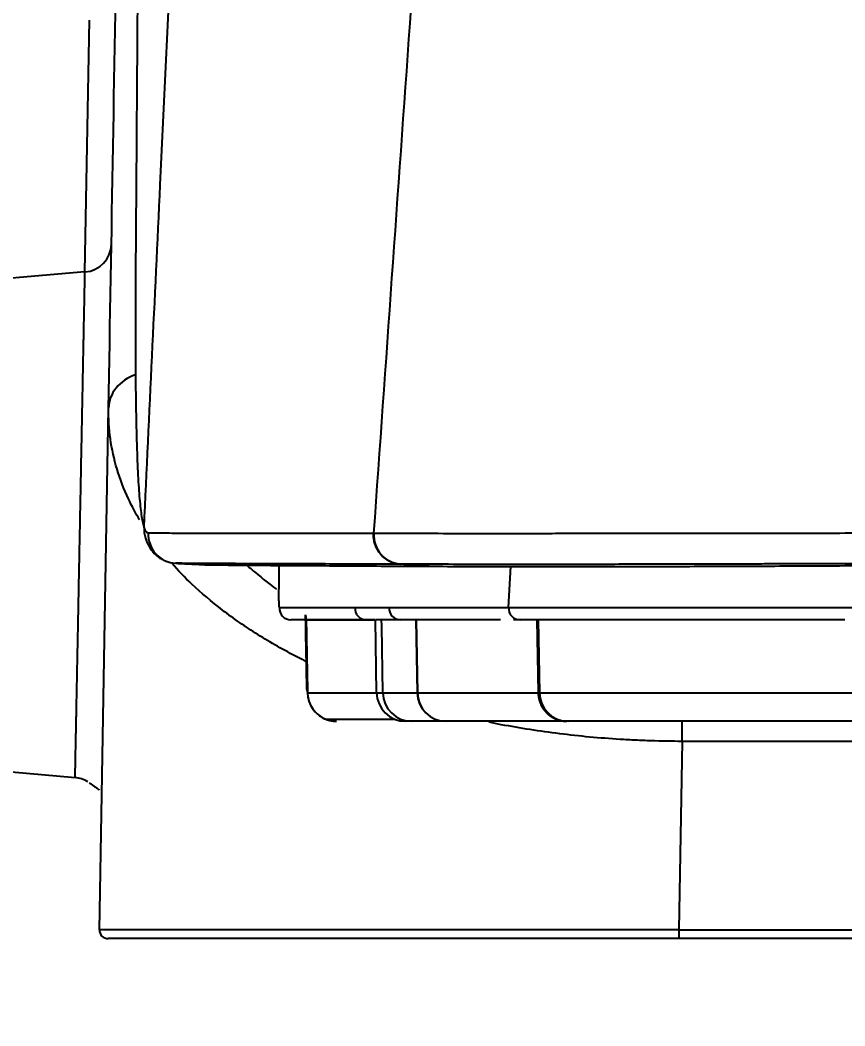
# Model space of a CAD drawing. Extents: x 86520 to 160660, y -2551 to 2752.
# Drawn here: x 87463.25 to 87491.72, y 1545.45 to 1580.15 of the extents above; entities that cross this region are included whole.
import ezdxf

# ---------------------------------------------------------------- set-up
doc = ezdxf.new("R2010")
doc.units = 0
doc.header["$LTSCALE"] = 10
doc.header["$MEASUREMENT"] = 0
doc.layers.get('DEFPOINTS').update_dxf_attribs({"linetype": 'CONTINUOUS'})
doc.layers.add('1', color=7, linetype='CONTINUOUS')
doc.dimstyles.new('경보기_스탈', dxfattribs={"dimtxt": 3.15, "dimasz": 2.5, "dimexe": 1, "dimexo": 1, "dimgap": 1, "dimtad": 1, "dimtoh": 1, "dimdec": 3, "dimzin": 1, "dimtxsty": 'STANDARD', "dimcen": 0, "dimclrd": 2, "dimclre": 2, "dimclrt": 4, "dimazin": 3, "dimtp": 0.1, "dimtm": 0.1, "dimtfac": 1, "dimtdec": 3, "dimtmove": 0, "dimatfit": 3})

# ---------------------------------------------------------------- blocks, each defined once
blk = doc.blocks.new('*D458')
at = {"layer": '1', "color": 1, "linetype": 'CONTINUOUS'}
for p, q in [((87400.459, 1560.834), (87400.459, 1472.687)), ((87869.645, 1547.767), (87869.645, 1472.687)), ((87415.459, 1477.687), (87854.645, 1477.687))]:
    blk.add_line(p, q, dxfattribs=at)
for points in [[(87415.459, 1480.187), (87415.459, 1475.187), (87400.459, 1477.687)], [(87854.645, 1480.187), (87854.645, 1475.187), (87869.645, 1477.687)]]:
    blk.add_solid(points, dxfattribs=at)
at = {"layer": 'DEFPOINTS', "color": 0, "linetype": 'CONTINUOUS'}
for p in [(87400.459, 1561.834), (87869.645, 1548.767), (87869.645, 1477.687)]:
    blk.add_point(p, dxfattribs=at)
at = {"layer": '1', "color": 2, "linetype": 'CONTINUOUS', "insert": (87655.059, 1488.187), "char_height": 15, "attachment_point": 5}
blk.add_mtext('469', dxfattribs=at)

msp = doc.modelspace()

# ---------------------------------------------------------------- linework, layer by layer
at = {"layer": '1', "color": 7, "linetype": 'CONTINUOUS'}
for p, q in [((87465.491, 1571.4636), (87465.6427, 1580.1532)), ((87465.491, 1571.4636), (87462.0508, 1571.169)), ((87465.9908, 1548.7669), (87466.3049, 1566.7599)), ((87480.1116, 1559.8816), (87480.1856, 1561.3004)), ((87473.1274, 1559.4611), (87475.4597, 1559.4611)), ((87475.4598, 1559.4606), (87475.206, 1559.4606)), ((87475.5571, 1556.9432), (87475.5132, 1559.4606)), ((87475.7312, 1559.2403), (87475.7274, 1559.4606)), ((87475.7712, 1556.9432), (87475.7312, 1559.2403)), ((87476.9123, 1559.4614), (87476.9561, 1556.943)), ((87476.9177, 1559.4614), (87476.9615, 1556.943)), ((87481.0878, 1559.4613), (87481.1315, 1556.9426)), ((87481.1323, 1559.4613), (87481.176, 1556.9426)), ((87476.9561, 1556.943), (87476.9615, 1556.943)), ((87481.1315, 1556.9426), (87481.176, 1556.9426)), ((87477.9532, 1555.9605), (87477.9586, 1555.9605)), ((87482.1704, 1555.9601), (87482.1258, 1555.9601)), ((87486.1013, 1555.2674), (87486.1013, 1555.9714)), ((87486.1013, 1555.2674), (87485.9878, 1548.7669)), ((87492.6726, 1555.2674), (87486.1013, 1555.2674)), ((87461.7668, 1554.3151), (87465.1508, 1554.019)), ((87485.9878, 1548.4616), (87466.2908, 1548.4616)), ((87485.9878, 1548.7669), (87485.9878, 1548.4616)), ((87485.9878, 1548.7669), (87497.0719, 1548.7669)), ((87497.2169, 1548.4616), (87485.9878, 1548.4616))]:
    msp.add_line(p, q, dxfattribs=at)
for centre, radius, start, end in [((87465.065, 1553.0227), 1, 58.55271, 85.22136), ((87466.2908, 1548.7616), 0.3, 179, 270)]:
    msp.add_arc(centre, radius, start, end, dxfattribs=at)
for centre, major_axis, ratio, start_param, end_param in [((87465.4039, 1572.4386), (0.9998, -0.0175), 0.978657, 4.8167369, 6.2831853), ((87467.8047, 1566.7337), (1.4998, -0.0262), 0.848714, 1.9722712, 3.1415927), ((87468.5274, 1562.5931), (-0.9502, -0.3116), 0.996598, 5.9178339, 6.2840518), ((87468.6739, 1562.4106), (-0.008, -1), 0.999374, 4.6723237, 6.2430672), ((87476.4542, 1562.3768), (-0.0027, -1), 0.993316, 4.6447781, 6.2155415), ((87472.599, 1559.8611), (-0.0001, -0.4), 0.999676, 4.6604306, 6.28344), ((87475.206, 1559.8607), (-0.0001, -0.4), 0.998041, 4.660354, 6.2831575), ((87476.3875, 1559.8607), (0, -0.4), 0.997299, 4.6599827, 6.2831384), ((87480.5089, 1559.8607), (0, -0.4), 0.994714, 4.6600291, 6.2831852), ((87474.1718, 1556.9611), (0.0003, 1), 0.999676, 1.5885736, 2.7688729), ((87476.5552, 1556.9607), (0.0001, 1), 0.998179, 1.5884558, 3.1416659), ((87476.7691, 1556.9606), (0.0015, 1), 0.998044, 1.5897031, 3.1430467), ((87477.9533, 1556.9605), (0.0004, 1), 0.997301, 1.5886674, 3.142011), ((87477.9587, 1556.9605), (0.0004, 1), 0.997299, 1.5886711, 3.1420147), ((87482.1705, 1556.9602), (0.0001, 1), 0.99452, 1.5884432, 3.1415619), ((87474.1718, 1556.9611), (0.0003, 1), 0.999676, 3.0590083, 3.1419171), ((87485.9938, 1548.7616), (-20.003, 0.0052), 0.000262, 4.712689, 6.2831808)]:
    msp.add_ellipse(centre, major_axis=major_axis, ratio=ratio, start_param=start_param, end_param=end_param, dxfattribs=at)
for points, knots in [([(87467.5289, 1562.6404), (87467.7156, 1566.583), (87468.2654, 1578.1912), (87469.1087, 1595.9983), (87469.7654, 1609.8627), (87470.0589, 1616.0615)], [0, 0, 0, 0, 0.2214086, 0.6518898, 1, 1, 1, 1]), ([(87466.3049, 1566.7599), (87466.4091, 1572.7286), (87466.515, 1578.7959), (87466.6777, 1588.1187), (87466.7326, 1591.2633), (87466.8439, 1597.639), (87466.9003, 1600.8702), (87466.9576, 1604.1511)], [0, 0, 0, 0, 0.5, 0.5, 0.75, 0.75, 1, 1, 1, 1]), ([(87467.9158, 1602.7297), (87467.9044, 1602.581), (87467.8933, 1602.4323), (87467.7542, 1600.5401), (87467.6566, 1598.8032), (87467.544, 1596.2067), (87467.5121, 1595.3427), (87467.4578, 1593.6175), (87467.4353, 1592.7563), (87467.3978, 1591.0368), (87467.3828, 1590.1787), (87467.3582, 1588.4659), (87467.3486, 1587.6113), (87467.3252, 1585.0533), (87467.3165, 1583.3556), (87467.3014, 1580.8226), (87467.2959, 1579.9804), (87467.2846, 1578.3023), (87467.2788, 1577.4661), (87467.261, 1574.9664), (87467.2491, 1573.3117), (87467.2377, 1571.6692)], [0, 0, 0, 0, 0.0140093, 0.0140093, 0.1783411, 0.1783411, 0.260507, 0.260507, 0.3426728, 0.3426728, 0.4248387, 0.4248387, 0.5070046, 0.5070046, 0.6713364, 0.6713364, 0.7535023, 0.7535023, 0.8356682, 0.8356682, 1, 1, 1, 1]), ([(87465.1521, 1554.0189), (87465.1521, 1554.0189), (87465.1521, 1554.0193), (87465.1522, 1554.0211), (87465.1522, 1554.0231), (87465.1524, 1554.0318), (87465.1526, 1554.0412), (87465.1533, 1554.0798), (87465.1549, 1554.1591), (87465.1575, 1554.2933), (87465.1598, 1554.4148), (87465.1607, 1554.4588), (87465.1621, 1554.5301), (87465.1625, 1554.5547), (87465.1635, 1554.6058), (87465.1641, 1554.6321), (87465.1667, 1554.7677), (87465.169, 1554.8887), (87465.1742, 1555.1547), (87465.177, 1555.2999), (87465.1831, 1555.6144), (87465.1864, 1555.7837), (87465.1904, 1555.9883), (87465.1909, 1556.0112), (87465.1918, 1556.0574), (87465.1922, 1556.0808), (87465.1936, 1556.1512), (87465.1963, 1556.2938), (87465.1992, 1556.4417), (87465.2051, 1556.7443), (87465.2133, 1557.1661), (87465.2222, 1557.6241), (87465.2291, 1557.9814), (87465.2315, 1558.1028), (87465.2351, 1558.2885), (87465.2363, 1558.351), (87465.2388, 1558.4767), (87465.24, 1558.5398), (87465.2462, 1558.8572), (87465.2512, 1559.1162), (87465.2615, 1559.6444), (87465.2667, 1559.9135), (87465.2773, 1560.4618), (87465.2828, 1560.741), (87465.289, 1561.061), (87465.2897, 1561.0967), (87465.2911, 1561.168), (87465.2931, 1561.275), (87465.298, 1561.5248), (87465.3022, 1561.7392), (87465.3105, 1562.1682), (87465.3216, 1562.7412), (87465.3328, 1563.3158), (87465.3412, 1563.7474), (87465.344, 1563.8914), (87465.3482, 1564.1076), (87465.3496, 1564.1794), (87465.3523, 1564.3225), (87465.3537, 1564.3938), (87465.3606, 1564.7487), (87465.3661, 1565.0284), (87465.3768, 1565.5793), (87465.382, 1565.8506), (87465.3898, 1566.251), (87465.3924, 1566.3835), (87465.3962, 1566.5805), (87465.3981, 1566.6786), (87465.4, 1566.7761), (87465.4013, 1566.8409), (87465.4069, 1567.1323), (87465.4124, 1567.4127), (87465.4217, 1567.8942), (87465.4262, 1568.1266), (87465.4349, 1568.5744), (87465.4391, 1568.7899), (87465.4441, 1569.0486), (87465.4451, 1569.0998), (87465.4471, 1569.2011), (87465.4481, 1569.2512), (87465.451, 1569.3994), (87465.4528, 1569.4951), (87465.4582, 1569.7735), (87465.465, 1570.1209), (87465.4708, 1570.4219), (87465.4749, 1570.6301), (87465.4761, 1570.6965), (87465.478, 1570.7917), (87465.4786, 1570.8227), (87465.4798, 1570.8831), (87465.4803, 1570.9126), (87465.4831, 1571.0554), (87465.487, 1571.2566), (87465.4899, 1571.4037), (87465.491, 1571.4636)], [0, 0, 0, 0, 0.0053801, 0.0053801, 0.0137382, 0.0137382, 0.0304545, 0.0304545, 0.0638871, 0.0973197, 0.0973197, 0.114036, 0.114036, 0.1223942, 0.1223942, 0.1307523, 0.1307523, 0.1641849, 0.1641849, 0.1976175, 0.1976175, 0.2310501, 0.2310501, 0.2352292, 0.2352292, 0.2394083, 0.2394083, 0.2477664, 0.2644827, 0.2644827, 0.2979153, 0.3313479, 0.3313479, 0.3480642, 0.3480642, 0.3564224, 0.3564224, 0.3647805, 0.3647805, 0.3982132, 0.3982132, 0.4316458, 0.4316458, 0.4650784, 0.4650784, 0.4692574, 0.4692574, 0.4734365, 0.4817947, 0.498511, 0.498511, 0.5319436, 0.5653762, 0.5653762, 0.5820925, 0.5820925, 0.5904506, 0.5904506, 0.5988088, 0.5988088, 0.6322414, 0.6322414, 0.665674, 0.665674, 0.6823903, 0.6823903, 0.6907484, 0.6949275, 0.6949275, 0.6991066, 0.7325392, 0.7325392, 0.7659718, 0.7659718, 0.7994044, 0.7994044, 0.8077625, 0.8077625, 0.8161207, 0.8161207, 0.832837, 0.832837, 0.8662696, 0.8997022, 0.8997022, 0.9164185, 0.9164185, 0.9247766, 0.9247766, 0.9331348, 0.9331348, 0.9665674, 1, 1, 1, 1]), ([(87467.2377, 1571.6692), (87467.2332, 1571.0219), (87467.2307, 1570.4079), (87467.2294, 1569.2456), (87467.2319, 1568.1489), (87467.2424, 1567.1832), (87467.2516, 1566.621), (87467.2536, 1566.5106), (87467.2578, 1566.294), (87467.2601, 1566.1877), (87467.2672, 1565.8759), (87467.2725, 1565.6771), (87467.2899, 1565.1077), (87467.3036, 1564.764), (87467.3356, 1564.1476), (87467.3538, 1563.8748), (87467.3952, 1563.4), (87467.4183, 1563.198), (87467.4568, 1562.9485), (87467.4703, 1562.8742), (87467.4915, 1562.7764), (87467.5024, 1562.7308), (87467.5155, 1562.6836), (87467.5222, 1562.6615), (87467.5255, 1562.6508), (87467.5272, 1562.6455), (87467.5279, 1562.6433), (87467.5284, 1562.6418), (87467.5287, 1562.6411), (87467.5289, 1562.6404)], [0, 0, 0, 0, 0.125, 0.125, 0.25, 0.375, 0.375, 0.40625, 0.40625, 0.4375, 0.4375, 0.5, 0.5, 0.625, 0.625, 0.75, 0.75, 0.875, 0.875, 0.9375, 0.9375, 0.96875, 0.984375, 0.9921875, 0.9960938, 0.9980469, 0.9990234, 0.9990234, 1, 1, 1, 1]), ([(87467.3778, 1562.9079), (87467.2341, 1563.1493), (87467.1054, 1563.3923), (87466.8326, 1563.9754), (87466.702, 1564.3169), (87466.495, 1565.0054), (87466.4187, 1565.3524), (87466.3205, 1566.0519), (87466.2987, 1566.4045), (87466.3049, 1566.7599)], [0, 0, 0, 0, 0.1938736, 0.1938736, 0.4625824, 0.4625824, 0.7312912, 0.7312912, 1, 1, 1, 1]), ([(87467.5289, 1562.6404), (87467.5301, 1562.6366), (87467.5314, 1562.6329), (87467.534, 1562.6256), (87467.5379, 1562.6149), (87467.5474, 1562.591), (87467.5618, 1562.5603), (87467.5739, 1562.5394), (87467.5861, 1562.5205), (87467.5922, 1562.5119), (87467.6106, 1562.4892), (87467.6231, 1562.4778), (87467.6488, 1562.4627), (87467.6621, 1562.4589), (87467.6758, 1562.4588)], [0, 0, 0, 0, 0.03125, 0.03125, 0.0625, 0.125, 0.25, 0.375, 0.375, 0.5, 0.5, 0.75, 0.75, 1, 1, 1, 1]), ([(87467.6758, 1562.4588), (87467.7172, 1562.4588), (87467.7606, 1562.4587), (87467.8498, 1562.4585), (87467.8957, 1562.4584), (87468.0376, 1562.458), (87468.1378, 1562.4578), (87468.4545, 1562.4569), (87468.6871, 1562.4563), (87469.0635, 1562.4557), (87469.1935, 1562.4555), (87469.4619, 1562.4552), (87469.6002, 1562.455), (87469.8843, 1562.4547), (87470.03, 1562.4546), (87470.3283, 1562.4543), (87470.4808, 1562.4542), (87470.7921, 1562.4537), (87470.9511, 1562.4535), (87471.2768, 1562.4528), (87471.4433, 1562.4525), (87471.7853, 1562.4519), (87471.9607, 1562.4516), (87472.3234, 1562.451), (87472.5105, 1562.4507), (87473.0935, 1562.4499), (87473.5107, 1562.4493), (87474.1932, 1562.4485), (87474.4302, 1562.4482), (87474.9254, 1562.4476), (87475.1836, 1562.4473), (87475.4537, 1562.4471)], [0, 0, 0, 0, 0.03125, 0.03125, 0.0625, 0.0625, 0.125, 0.125, 0.25, 0.25, 0.3125, 0.3125, 0.375, 0.375, 0.4375, 0.4375, 0.5, 0.5, 0.5625, 0.5625, 0.625, 0.625, 0.6875, 0.6875, 0.75, 0.75, 0.875, 0.875, 0.9375, 0.9375, 1, 1, 1, 1]), ([(87476.3747, 1561.3793), (87476.3099, 1561.3839), (87476.2455, 1561.395), (87476.1201, 1561.4294), (87476.059, 1561.4529), (87475.9427, 1561.5114), (87475.8874, 1561.5464), (87475.7846, 1561.6265), (87475.7372, 1561.6717), (87475.6519, 1561.7706), (87475.6141, 1561.8242), (87475.5497, 1561.9379), (87475.523, 1561.9979), (87475.4818, 1562.1221), (87475.4673, 1562.1862), (87475.4509, 1562.316), (87475.4491, 1562.3818), (87475.4537, 1562.4471)], [0, 0, 0, 0, 0.125, 0.125, 0.25, 0.25, 0.375, 0.375, 0.5, 0.5, 0.625, 0.625, 0.75, 0.75, 0.875, 0.875, 1, 1, 1, 1]), ([(87475.4633, 1562.447), (87475.6666, 1562.4468), (87475.8766, 1562.4466), (87476.3112, 1562.4463), (87476.5357, 1562.4461), (87477.2321, 1562.4456), (87477.7269, 1562.4453), (87478.7843, 1562.445), (87479.3469, 1562.4449), (87480.0968, 1562.445), (87480.2491, 1562.445), (87480.5585, 1562.445), (87481.0296, 1562.4451), (87481.5224, 1562.4453), (87482.5383, 1562.4458), (87483.2558, 1562.4462), (87484.3974, 1562.4472), (87484.7888, 1562.4476), (87485.3929, 1562.4482), (87485.5971, 1562.4484), (87486.0113, 1562.4489), (87486.641, 1562.4496), (87487.2969, 1562.4504), (87487.9709, 1562.4513), (87488.1985, 1562.4517), (87488.66, 1562.4523), (87488.8937, 1562.4526), (87490.078, 1562.4544), (87491.0744, 1562.4559), (87493.1711, 1562.4593), (87494.2715, 1562.4611), (87495.7157, 1562.4634), (87496.008, 1562.4639), (87496.5996, 1562.4648), (87496.8989, 1562.4653), (87497.8073, 1562.4667), (87498.4266, 1562.4676), (87500.3268, 1562.4701), (87501.6497, 1562.4717), (87504.4108, 1562.4742), (87505.849, 1562.4751), (87508.8449, 1562.4757), (87510.4008, 1562.4754), (87512.4211, 1562.474), (87512.8289, 1562.4736), (87513.6522, 1562.4729), (87514.0676, 1562.4724), (87515.3248, 1562.4708), (87516.1779, 1562.4695), (87518.7839, 1562.4647), (87520.5836, 1562.4603), (87523.3826, 1562.4511), (87524.3322, 1562.4476), (87525.7821, 1562.4416), (87526.2696, 1562.4395), (87527.0074, 1562.4362), (87527.2544, 1562.435), (87527.7503, 1562.4327), (87528.9952, 1562.4267), (87530.2651, 1562.42), (87532.3293, 1562.4084), (87533.3774, 1562.4021), (87535.5077, 1562.3888), (87536.5899, 1562.3818), (87538.2402, 1562.3706), (87538.7949, 1562.3667), (87539.9129, 1562.3588), (87540.4761, 1562.3547), (87541.6103, 1562.3463), (87542.1812, 1562.342), (87543.0428, 1562.3352), (87543.3309, 1562.3329), (87543.9087, 1562.3281), (87544.1984, 1562.3256), (87545.0698, 1562.3181), (87545.6536, 1562.3129), (87546.8275, 1562.3019), (87547.4176, 1562.2962), (87548.6048, 1562.2843), (87549.2019, 1562.2781), (87550.4038, 1562.2653), (87551.0086, 1562.2587), (87551.9218, 1562.2484), (87552.2272, 1562.2449), (87552.84, 1562.2379), (87553.1474, 1562.2344), (87554.0722, 1562.2236), (87554.6926, 1562.2163), (87556.565, 1562.1943), (87557.8282, 1562.1793), (87560.3844, 1562.1487), (87561.6774, 1562.133), (87564.2935, 1562.1008), (87565.6168, 1562.0843), (87568.2948, 1562.0501), (87569.6495, 1562.0326), (87571.3633, 1562.0103), (87571.7071, 1562.0058), (87572.3967, 1561.9969), (87572.7424, 1561.9924), (87573.7823, 1561.9788), (87574.4792, 1561.9698), (87576.5808, 1561.9425), (87577.9967, 1561.9242), (87580.1431, 1561.8967), (87581.2219, 1561.8829), (87582.3094, 1561.8691), (87583.0364, 1561.8599), (87583.4008, 1561.8553), (87585.2266, 1561.8324), (87586.7003, 1561.814), (87589.6745, 1561.7775), (87591.1749, 1561.7594), (87594.2032, 1561.7235), (87595.731, 1561.7058), (87598.8145, 1561.6709), (87600.3702, 1561.6535), (87602.7246, 1561.6274), (87603.9071, 1561.6144), (87605.0975, 1561.6012), (87605.8928, 1561.5923), (87606.2914, 1561.5879), (87608.2879, 1561.5657), (87609.8961, 1561.5477), (87613.1356, 1561.5119), (87614.7668, 1561.494), (87616.8209, 1561.4722), (87617.2324, 1561.4678), (87618.0571, 1561.4592), (87618.4702, 1561.4549), (87619.7114, 1561.4421), (87620.5409, 1561.4337), (87623.0359, 1561.4089), (87624.7078, 1561.3929), (87628.0688, 1561.3622), (87629.758, 1561.3474), (87633.1539, 1561.3198), (87634.8606, 1561.3069), (87637.4337, 1561.2892), (87638.7234, 1561.2807), (87640.2339, 1561.2714), (87640.8824, 1561.2676), (87641.315, 1561.2651), (87641.5315, 1561.2639), (87643.4801, 1561.253), (87645.2157, 1561.2445), (87647.824, 1561.2329), (87648.6943, 1561.2294), (87650.4364, 1561.223), (87652.1802, 1561.2173), (87653.927, 1561.213), (87655.6754, 1561.2092), (87656.5504, 1561.2076), (87658.3019, 1561.2054), (87659.1784, 1561.2047), (87660.9333, 1561.2037), (87661.8117, 1561.2034), (87663.1306, 1561.2032), (87663.5705, 1561.2031), (87664.4508, 1561.2031), (87664.8912, 1561.2031), (87666.2129, 1561.2031), (87667.0941, 1561.2032), (87667.9755, 1561.2032)], [0, 0, 0, 0, 0.015625, 0.015625, 0.03125, 0.03125, 0.0625, 0.0625, 0.09375, 0.09375, 0.1015625, 0.1015625, 0.109375, 0.125, 0.125, 0.15625, 0.15625, 0.171875, 0.171875, 0.1796875, 0.1796875, 0.1875, 0.203125, 0.203125, 0.2109375, 0.2109375, 0.21875, 0.21875, 0.25, 0.25, 0.28125, 0.28125, 0.2890625, 0.2890625, 0.296875, 0.296875, 0.3125, 0.3125, 0.34375, 0.34375, 0.375, 0.375, 0.40625, 0.40625, 0.4140625, 0.4140625, 0.421875, 0.421875, 0.4375, 0.4375, 0.46875, 0.46875, 0.484375, 0.484375, 0.4921875, 0.4921875, 0.4960937, 0.4960937, 0.5, 0.515625, 0.515625, 0.53125, 0.53125, 0.546875, 0.546875, 0.5546875, 0.5546875, 0.5625, 0.5625, 0.5703125, 0.5703125, 0.5742187, 0.5742187, 0.578125, 0.578125, 0.5859375, 0.5859375, 0.59375, 0.59375, 0.6015625, 0.6015625, 0.609375, 0.609375, 0.6132812, 0.6132812, 0.6171875, 0.6171875, 0.625, 0.625, 0.640625, 0.640625, 0.65625, 0.65625, 0.671875, 0.671875, 0.6875, 0.6875, 0.6914062, 0.6914062, 0.6953125, 0.6953125, 0.703125, 0.703125, 0.71875, 0.71875, 0.7265625, 0.7304687, 0.7304687, 0.734375, 0.734375, 0.75, 0.75, 0.765625, 0.765625, 0.78125, 0.78125, 0.796875, 0.796875, 0.8046875, 0.8085937, 0.8085937, 0.8125, 0.8125, 0.828125, 0.828125, 0.84375, 0.84375, 0.8476562, 0.8476562, 0.8515625, 0.8515625, 0.859375, 0.859375, 0.875, 0.875, 0.890625, 0.890625, 0.90625, 0.90625, 0.9140625, 0.9179687, 0.9199219, 0.9199219, 0.921875, 0.921875, 0.9375, 0.9375, 0.9453125, 0.9453125, 0.953125, 0.9609375, 0.9609375, 0.96875, 0.96875, 0.9765625, 0.9765625, 0.984375, 0.984375, 0.9882812, 0.9882812, 0.9921875, 0.9921875, 1, 1, 1, 1]), ([(87467.5777, 1562.2807), (87467.578, 1562.2795), (87467.6005, 1562.1903), (87467.7, 1561.967), (87467.8984, 1561.7178), (87468.0912, 1561.5781), (87468.1326, 1561.5518)], [0, 0, 0, 0, 0.0071849, 0.508903, 0.9016114, 1, 1, 1, 1]), ([(87473.1184, 1558.0268), (87473.0917, 1558.04), (87473.0651, 1558.0532), (87472.9759, 1558.0978), (87472.9135, 1558.1294), (87472.3575, 1558.4148), (87471.8945, 1558.6783), (87471.0254, 1559.2235), (87470.6194, 1559.5051), (87469.8615, 1560.0857), (87469.5095, 1560.3847), (87468.9351, 1560.9268), (87468.7017, 1561.1664), (87468.4836, 1561.411)], [0, 0, 0, 0, 0.0134468, 0.0134468, 0.0451606, 0.0451606, 0.2988711, 0.2988711, 0.5525816, 0.5525816, 0.8062921, 0.8062921, 1, 1, 1, 1]), ([(87468.6259, 1561.4119), (87468.8346, 1561.4019), (87469.0433, 1561.3918), (87469.3756, 1561.3758), (87469.4993, 1561.3698), (87469.6229, 1561.3638)], [0, 0, 0, 0, 0.6279329, 0.6279329, 1, 1, 1, 1]), ([(87476.3747, 1561.3793), (87476.1054, 1561.38), (87475.8478, 1561.3807), (87475.354, 1561.3822), (87475.1177, 1561.383), (87474.4374, 1561.3853), (87474.0216, 1561.3868), (87473.4407, 1561.3891), (87473.2543, 1561.3899), (87472.8929, 1561.3913), (87472.7181, 1561.392), (87472.3774, 1561.3934), (87472.2114, 1561.3941), (87471.8869, 1561.3954), (87471.7284, 1561.396), (87471.4179, 1561.397), (87471.2659, 1561.3974), (87470.9684, 1561.3982), (87470.8231, 1561.3986), (87470.5399, 1561.3995), (87470.4021, 1561.4), (87470.1347, 1561.4011), (87470.0051, 1561.4017), (87469.6304, 1561.4036), (87469.3992, 1561.4053), (87469.0847, 1561.408), (87468.9852, 1561.4088), (87468.8443, 1561.4101), (87468.7987, 1561.4105), (87468.7101, 1561.4112), (87468.667, 1561.4116), (87468.6259, 1561.4119)], [0, 0, 0, 0, 0.0625, 0.0625, 0.125, 0.125, 0.25, 0.25, 0.3125, 0.3125, 0.375, 0.375, 0.4375, 0.4375, 0.5, 0.5, 0.5625, 0.5625, 0.625, 0.625, 0.6875, 0.6875, 0.75, 0.75, 0.875, 0.875, 0.9375, 0.9375, 0.96875, 0.96875, 1, 1, 1, 1]), ([(87469.6229, 1561.3638), (87469.644, 1561.3635), (87469.6654, 1561.3632), (87469.7087, 1561.3626), (87469.7305, 1561.3623), (87469.7968, 1561.3613), (87469.8424, 1561.3606), (87469.9832, 1561.3585), (87470.0826, 1561.3571), (87470.2921, 1561.3541), (87470.4022, 1561.3526), (87470.6325, 1561.3499), (87470.7527, 1561.3486), (87471.127, 1561.3453), (87471.395, 1561.3436), (87471.8195, 1561.3413), (87471.9647, 1561.3405), (87472.1877, 1561.3395), (87472.2628, 1561.3391), (87472.4148, 1561.3384), (87472.4915, 1561.338), (87472.878, 1561.336), (87473.1978, 1561.334), (87473.8767, 1561.3295), (87474.2358, 1561.327), (87475.399, 1561.3192), (87476.2892, 1561.3136), (87477.3661, 1561.3091)], [0, 0, 0, 0, 0.015625, 0.015625, 0.03125, 0.03125, 0.0625, 0.0625, 0.125, 0.125, 0.1875, 0.1875, 0.25, 0.25, 0.375, 0.375, 0.4375, 0.4375, 0.46875, 0.46875, 0.5, 0.5, 0.625, 0.625, 0.75, 0.75, 1, 1, 1, 1]), ([(87471.0909, 1561.3336), (87471.1864, 1561.2488), (87471.2839, 1561.1647), (87471.61, 1560.8917), (87471.8472, 1560.7056), (87472.0955, 1560.5232)], [0, 0, 0, 0, 0.3054227, 0.3054227, 1, 1, 1, 1]), ([(87472.1865, 1561.334), (87472.1858, 1561.285), (87472.1821, 1561.0251), (87472.1786, 1560.7653), (87472.1758, 1560.5544)], [0, 0, 0, 0, 0.1882165, 1, 1, 1, 1]), ([(87667.9752, 1560.7869), (87667.0983, 1560.7869), (87666.2215, 1560.7868), (87664.9065, 1560.7868), (87664.4683, 1560.7868), (87663.5925, 1560.7868), (87662.2795, 1560.7869), (87660.9687, 1560.7872), (87659.2227, 1560.788), (87658.3506, 1560.7885), (87656.6079, 1560.7902), (87655.7374, 1560.7914), (87653.9979, 1560.7943), (87652.2599, 1560.7975), (87650.5249, 1560.8016), (87648.7916, 1560.8063), (87647.9257, 1560.809), (87645.3305, 1560.8175), (87643.6037, 1560.8237), (87641.6649, 1560.8317), (87641.4496, 1560.8326), (87641.0192, 1560.8345), (87640.374, 1560.8373), (87638.8714, 1560.8441), (87637.5883, 1560.8503), (87635.0285, 1560.8634), (87633.3306, 1560.8729), (87629.9521, 1560.8932), (87628.2715, 1560.904), (87624.9278, 1560.9263), (87623.2645, 1560.9378), (87620.7822, 1560.9557), (87619.9569, 1560.9618), (87618.7221, 1560.971), (87618.3112, 1560.9741), (87617.4909, 1560.9803), (87615.4439, 1560.9959), (87613.4156, 1561.0119), (87610.193, 1561.0374), (87608.593, 1561.0501), (87606.6068, 1561.0656), (87606.2103, 1561.0687), (87605.4192, 1561.0749), (87604.2351, 1561.084), (87603.0589, 1561.0931), (87600.7168, 1561.111), (87599.1693, 1561.1228), (87596.1018, 1561.1466), (87594.5818, 1561.1585), (87591.5691, 1561.1827), (87590.0763, 1561.1949), (87587.1171, 1561.2191), (87585.6507, 1561.2312), (87583.8338, 1561.2461), (87583.4712, 1561.2491), (87582.748, 1561.2551), (87581.666, 1561.264), (87580.5926, 1561.2728), (87578.4568, 1561.2904), (87577.0479, 1561.3019), (87574.9563, 1561.3188), (87574.2627, 1561.3244), (87573.2276, 1561.3327), (87572.8835, 1561.3354), (87572.1972, 1561.3409), (87570.4867, 1561.3544), (87568.8012, 1561.3674), (87566.1355, 1561.3872), (87564.8182, 1561.3966), (87562.2135, 1561.4145), (87560.9261, 1561.423), (87558.3805, 1561.4391), (87557.1222, 1561.4468), (87555.2569, 1561.4576), (87554.6388, 1561.4611), (87553.4103, 1561.4678), (87552.7997, 1561.471), (87551.5868, 1561.4772), (87550.9844, 1561.4801), (87549.7872, 1561.4856), (87549.1925, 1561.4882), (87548.01, 1561.4931), (87547.4222, 1561.4954), (87546.253, 1561.4996), (87545.6715, 1561.5016), (87544.5144, 1561.5052), (87543.9388, 1561.5068), (87542.795, 1561.5098), (87542.2266, 1561.5112), (87541.0975, 1561.5137), (87540.5369, 1561.5149), (87539.4241, 1561.5171), (87538.8721, 1561.5181), (87537.2295, 1561.521), (87536.1522, 1561.5223), (87534.0311, 1561.5244), (87532.9873, 1561.525), (87530.9315, 1561.5255), (87529.9196, 1561.5254), (87528.6746, 1561.5249), (87528.4266, 1561.5247), (87527.9325, 1561.5244), (87527.6865, 1561.5242), (87526.9517, 1561.5236), (87526.4661, 1561.5231), (87525.022, 1561.5214), (87523.1302, 1561.5185), (87521.3044, 1561.5145), (87519.5107, 1561.5102), (87518.6299, 1561.5078), (87516.8992, 1561.5028), (87516.0493, 1561.5001), (87515.0056, 1561.4966), (87514.7978, 1561.4959), (87514.384, 1561.4945), (87514.178, 1561.4938), (87513.5629, 1561.4916), (87512.3442, 1561.4872), (87511.1593, 1561.4826), (87509.9965, 1561.4779), (87509.6125, 1561.4764), (87508.852, 1561.4732), (87508.4753, 1561.4716), (87506.6103, 1561.4636), (87505.178, 1561.4571), (87502.4282, 1561.4443), (87501.1108, 1561.4381), (87499.2188, 1561.4292), (87498.6022, 1561.4263), (87497.3965, 1561.4207), (87496.8077, 1561.4181), (87495.0827, 1561.4104), (87493.9877, 1561.4057), (87491.9015, 1561.3975), (87490.9102, 1561.3938), (87489.7322, 1561.3899), (87489.4996, 1561.3891), (87489.0407, 1561.3877), (87488.3614, 1561.3856), (87487.4918, 1561.3832), (87486.8656, 1561.3816), (87486.4538, 1561.3806), (87486.2507, 1561.3802), (87485.6501, 1561.3789), (87485.261, 1561.3781), (87484.1262, 1561.3761), (87483.4131, 1561.3752), (87482.4035, 1561.3743), (87481.9137, 1561.374), (87481.4456, 1561.3738), (87481.1382, 1561.3738), (87480.9869, 1561.3738), (87480.2418, 1561.3738), (87479.683, 1561.3741), (87478.6326, 1561.375), (87478.1412, 1561.3757), (87477.4495, 1561.3769), (87477.2265, 1561.3774), (87476.7949, 1561.3783), (87476.5863, 1561.3788), (87476.3844, 1561.3793)], [0, 0, 0, 0, 0.0078125, 0.0078125, 0.0117188, 0.0117188, 0.015625, 0.0234375, 0.0234375, 0.03125, 0.03125, 0.0390625, 0.0390625, 0.046875, 0.0546875, 0.0546875, 0.0625, 0.0625, 0.078125, 0.078125, 0.0800781, 0.0800781, 0.0820313, 0.0859375, 0.09375, 0.09375, 0.109375, 0.109375, 0.125, 0.125, 0.140625, 0.140625, 0.1484375, 0.1484375, 0.1523437, 0.1523437, 0.15625, 0.171875, 0.171875, 0.1875, 0.1875, 0.1914063, 0.1914063, 0.1953125, 0.203125, 0.203125, 0.21875, 0.21875, 0.234375, 0.234375, 0.25, 0.25, 0.265625, 0.265625, 0.2695313, 0.2695313, 0.2734375, 0.28125, 0.28125, 0.296875, 0.296875, 0.3046875, 0.3046875, 0.3085938, 0.3085938, 0.3125, 0.328125, 0.328125, 0.34375, 0.34375, 0.359375, 0.359375, 0.375, 0.375, 0.3828125, 0.3828125, 0.390625, 0.390625, 0.3984375, 0.3984375, 0.40625, 0.40625, 0.4140625, 0.4140625, 0.421875, 0.421875, 0.4296875, 0.4296875, 0.4375, 0.4375, 0.4453125, 0.4453125, 0.453125, 0.453125, 0.46875, 0.46875, 0.484375, 0.484375, 0.5, 0.5, 0.5039062, 0.5039062, 0.5078125, 0.5078125, 0.515625, 0.515625, 0.53125, 0.546875, 0.546875, 0.5625, 0.5625, 0.578125, 0.578125, 0.5820312, 0.5820312, 0.5859375, 0.5859375, 0.59375, 0.609375, 0.609375, 0.6171875, 0.6171875, 0.625, 0.625, 0.65625, 0.65625, 0.6875, 0.6875, 0.703125, 0.703125, 0.71875, 0.71875, 0.75, 0.75, 0.78125, 0.78125, 0.7890625, 0.7890625, 0.796875, 0.8125, 0.8203125, 0.8203125, 0.828125, 0.828125, 0.84375, 0.84375, 0.875, 0.875, 0.890625, 0.8984375, 0.8984375, 0.90625, 0.90625, 0.9375, 0.9375, 0.96875, 0.96875, 0.984375, 0.984375, 1, 1, 1, 1]), ([(87477.3774, 1561.3089), (87477.7859, 1561.3068), (87478.2129, 1561.3053), (87478.8962, 1561.3035), (87479.1311, 1561.303), (87479.4959, 1561.3023), (87479.6196, 1561.3021), (87479.8714, 1561.3016), (87479.9996, 1561.3014), (87481.1714, 1561.2995), (87482.3452, 1561.2991), (87484.3428, 1561.3017), (87485.0482, 1561.3031), (87486.5447, 1561.3071), (87487.3357, 1561.3097), (87489.0102, 1561.3165), (87489.8937, 1561.3206), (87491.7601, 1561.3305), (87492.743, 1561.3363), (87493.9091, 1561.3438), (87494.0395, 1561.3446), (87494.3019, 1561.3463), (87494.6979, 1561.3489), (87495.639, 1561.3553), (87496.4754, 1561.3613), (87498.1886, 1561.374), (87499.385, 1561.3833), (87500.9519, 1561.3959), (87501.2689, 1561.3985), (87501.9099, 1561.4038), (87502.8818, 1561.4118), (87503.8854, 1561.4202), (87505.9353, 1561.4374), (87507.3588, 1561.4494), (87509.2117, 1561.4649), (87509.586, 1561.468), (87510.3419, 1561.4742), (87510.8288, 1561.4782), (87511.3216, 1561.4822), (87511.4285, 1561.4831)], [0, 0, 0, 0, 0.0795608, 0.0795608, 0.1193412, 0.1193412, 0.1392314, 0.1392314, 0.1591217, 0.1591217, 0.3182433, 0.3182433, 0.3978041, 0.3978041, 0.477365, 0.477365, 0.5569258, 0.5569258, 0.6364866, 0.6364866, 0.6464317, 0.6464317, 0.6563768, 0.676267, 0.7160474, 0.7160474, 0.7956083, 0.7956083, 0.8154985, 0.8154985, 0.8353887, 0.8751691, 0.8751691, 0.9547299, 0.9547299, 0.9746201, 0.9746201, 0.9945103, 1, 1, 1, 1]), ([(87472.1758, 1560.5544), (87472.1743, 1560.4443), (87472.1738, 1560.3475), (87472.1743, 1560.1797), (87472.1755, 1560.1086), (87472.1816, 1559.9392), (87472.1889, 1559.882), (87472.1997, 1559.882)], [0, 0, 0, 0, 0.25, 0.25, 0.5, 0.5, 1, 1, 1, 1]), ([(87473.1486, 1557.0573), (87473.1469, 1557.1578), (87473.1451, 1557.2583), (87473.1302, 1558.1157), (87473.117, 1558.8725), (87473.1037, 1559.6294)], [0, 0, 0, 0, 0.1172503, 0.1172503, 1, 1, 1, 1]), ([(87473.1037, 1559.6294), (87473.1057, 1559.6017), (87473.1076, 1559.5774), (87473.1115, 1559.5356), (87473.1135, 1559.5181), (87473.1195, 1559.4759), (87473.1234, 1559.4616), (87473.1274, 1559.4611)], [0, 0, 0, 0, 0.25, 0.25, 0.5, 0.5, 1, 1, 1, 1]), ([(87473.1276, 1559.4611), (87473.1351, 1559.0278), (87473.1427, 1558.5946), (87473.1573, 1557.7554), (87473.1644, 1557.3496), (87473.1715, 1556.9437)], [0, 0, 0, 0, 0.516315, 0.516315, 1, 1, 1, 1]), ([(87476.3875, 1559.4608), (87476.3729, 1559.4608), (87476.3436, 1559.4608), (87476.2999, 1559.4607), (87476.2565, 1559.4607), (87476.2133, 1559.4607), (87476.1703, 1559.4607), (87476.1275, 1559.4607), (87476.085, 1559.4607), (87476.0426, 1559.4607), (87476.0005, 1559.4607), (87475.9587, 1559.4607), (87475.917, 1559.4607), (87475.8756, 1559.4607), (87475.8344, 1559.4607), (87475.7935, 1559.4607), (87475.7527, 1559.4607), (87475.7122, 1559.4607), (87475.6719, 1559.4606), (87475.6318, 1559.4606), (87475.592, 1559.4606), (87475.5633, 1559.4606), (87475.5479, 1559.4606), (87475.5457, 1559.4606)], [0, 0, 0, 0, 0.0495829, 0.0991654, 0.1487475, 0.1983291, 0.2479103, 0.2974911, 0.3470715, 0.3966514, 0.446231, 0.4958102, 0.545389, 0.5949675, 0.6445455, 0.6941232, 0.7437006, 0.7932776, 0.8428543, 0.8924306, 0.9420067, 0.9915824, 1, 1, 1, 1]), ([(87479.837, 1559.4607), (87479.8309, 1559.4607), (87479.8044, 1559.4607), (87479.7575, 1559.4607), (87479.6965, 1559.4607), (87479.6357, 1559.4607), (87479.5751, 1559.4607), (87479.5148, 1559.4607), (87479.4548, 1559.4607), (87479.395, 1559.4607), (87479.3354, 1559.4607), (87479.276, 1559.4607), (87479.217, 1559.4607), (87479.1581, 1559.4607), (87479.0995, 1559.4607), (87479.0412, 1559.4607), (87478.983, 1559.4607), (87478.9252, 1559.4607), (87478.8675, 1559.4607), (87478.8102, 1559.4607), (87478.753, 1559.4607), (87478.6961, 1559.4607), (87478.6395, 1559.4607), (87478.583, 1559.4607), (87478.5269, 1559.4607), (87478.471, 1559.4607), (87478.4153, 1559.4607), (87478.3598, 1559.4607), (87478.3046, 1559.4607), (87478.2497, 1559.4607), (87478.195, 1559.4607), (87478.1405, 1559.4607), (87478.0863, 1559.4607), (87478.0323, 1559.4607), (87477.9786, 1559.4607), (87477.9251, 1559.4607), (87477.8718, 1559.4607), (87477.8188, 1559.4607), (87477.7661, 1559.4607), (87477.7135, 1559.4607), (87477.6613, 1559.4607), (87477.6092, 1559.4607), (87477.5574, 1559.4607), (87477.5059, 1559.4607), (87477.4546, 1559.4607), (87477.4035, 1559.4607), (87477.3527, 1559.4607), (87477.3021, 1559.4608), (87477.2518, 1559.4608), (87477.2017, 1559.4608), (87477.1519, 1559.4608), (87477.1023, 1559.4608), (87477.0529, 1559.4608), (87477.0038, 1559.4608), (87476.9549, 1559.4608), (87476.9063, 1559.4608), (87476.8579, 1559.4608), (87476.8098, 1559.4608), (87476.7619, 1559.4608), (87476.7142, 1559.4608), (87476.6668, 1559.4608), (87476.6197, 1559.4608), (87476.5727, 1559.4608), (87476.5261, 1559.4608), (87476.4796, 1559.4608), (87476.4334, 1559.4608), (87476.4028, 1559.4608), (87476.3875, 1559.4608)], [0, 0, 0, 0, 0.0045929, 0.0201463, 0.0356997, 0.051253, 0.0668063, 0.0823596, 0.0979127, 0.1134659, 0.129019, 0.1445721, 0.1601251, 0.1756781, 0.191231, 0.206784, 0.2223369, 0.2378898, 0.2534426, 0.2689955, 0.2845483, 0.3001011, 0.3156539, 0.3312067, 0.3467594, 0.3623122, 0.377865, 0.3934177, 0.4089705, 0.4245233, 0.440076, 0.4556288, 0.4711816, 0.4867344, 0.5022872, 0.5178401, 0.5333929, 0.5489458, 0.5644987, 0.5800516, 0.5956046, 0.6111576, 0.6267106, 0.6422637, 0.6578168, 0.67337, 0.6889232, 0.7044764, 0.7200297, 0.735583, 0.7511364, 0.7666899, 0.7822434, 0.797797, 0.8133506, 0.8289043, 0.8444581, 0.8600119, 0.8755658, 0.8911198, 0.9066739, 0.922228, 0.9377822, 0.9533365, 0.9688909, 0.9844454, 1, 1, 1, 1]), ([(87480.5089, 1559.4607), (87480.4876, 1559.4607), (87480.4449, 1559.4607), (87480.3812, 1559.4607), (87480.3257, 1559.4607), (87480.2914, 1559.4607), (87480.2782, 1559.4607)], [0, 0, 0, 0, 0.2757298, 0.5514582, 0.8271852, 1, 1, 1, 1]), ([(87491.7168, 1559.4607), (87491.7039, 1559.4607), (87491.691, 1559.4607), (87491.1836, 1559.4607), (87490.7045, 1559.4607), (87489.3148, 1559.4607), (87488.4507, 1559.4607), (87484.418, 1559.4607), (87482.1101, 1559.4607), (87480.5089, 1559.4607)], [0, 0, 0, 0, 0.0023581, 0.0023581, 0.0930528, 0.0930528, 0.2744422, 0.2744422, 1, 1, 1, 1]), ([(87473.1463, 1557.1258), (87473.1464, 1557.1246), (87473.1465, 1557.1173), (87473.1468, 1557.1042), (87473.1473, 1557.0872), (87473.1479, 1557.071), (87473.1484, 1557.061), (87473.1487, 1557.0559)], [0, 0, 0, 0, 0.0458246, 0.2819335, 0.5196911, 0.7590594, 1, 1, 1, 1]), ([(87473.1486, 1557.0573), (87473.1503, 1557.0404), (87473.1519, 1557.0255), (87473.1555, 1556.9975), (87473.1575, 1556.985), (87473.1614, 1556.9649), (87473.1634, 1556.9572), (87473.1674, 1556.9468), (87473.1694, 1556.944), (87473.1715, 1556.9437)], [0, 0, 0, 0, 0.2270254, 0.2270254, 0.4847034, 0.4847034, 0.7423639, 0.7423639, 1, 1, 1, 1]), ([(87473.1715, 1556.9437), (87473.1725, 1556.8853), (87473.1787, 1556.8249), (87473.2033, 1556.7027), (87473.2217, 1556.6409), (87473.2715, 1556.5199), (87473.3029, 1556.4606), (87473.378, 1556.3485), (87473.4217, 1556.2957), (87473.519, 1556.2001), (87473.5725, 1556.1573), (87473.6859, 1556.0842), (87473.7457, 1556.0538), (87473.8676, 1556.0061), (87473.9296, 1555.9888), (87474.0522, 1555.9663), (87474.1127, 1555.9612), (87474.1711, 1555.9612)], [0, 0, 0, 0, 0.125, 0.125, 0.25, 0.25, 0.375, 0.375, 0.5, 0.5, 0.625, 0.625, 0.75, 0.75, 0.875, 0.875, 1, 1, 1, 1]), ([(87475.7712, 1556.9432), (87475.8167, 1556.9432), (87475.8625, 1556.9432), (87475.9553, 1556.9431), (87476.096, 1556.9431), (87476.4347, 1556.9431), (87476.7428, 1556.943), (87476.9561, 1556.943)], [0, 0, 0, 0, 0.125, 0.125, 0.25, 0.5, 1, 1, 1, 1]), ([(87481.1315, 1556.9426), (87481.1316, 1556.9372), (87481.1318, 1556.9265), (87481.1325, 1556.9103), (87481.1334, 1556.8941), (87481.1346, 1556.878), (87481.1361, 1556.8619), (87481.1378, 1556.8458), (87481.1398, 1556.8297), (87481.142, 1556.8137), (87481.1445, 1556.7977), (87481.1472, 1556.7818), (87481.1502, 1556.7659), (87481.1534, 1556.75), (87481.157, 1556.7342), (87481.1607, 1556.7185), (87481.1647, 1556.7028), (87481.169, 1556.6872), (87481.1735, 1556.6717), (87481.1783, 1556.6562), (87481.1833, 1556.6409), (87481.1885, 1556.6256), (87481.194, 1556.6104), (87481.1998, 1556.5953), (87481.2058, 1556.5802), (87481.212, 1556.5653), (87481.2185, 1556.5505), (87481.2252, 1556.5358), (87481.2321, 1556.5212), (87481.2393, 1556.5067), (87481.2467, 1556.4924), (87481.2544, 1556.4781), (87481.2622, 1556.464), (87481.2703, 1556.45), (87481.2786, 1556.4362), (87481.2872, 1556.4225), (87481.2959, 1556.4089), (87481.3049, 1556.3955), (87481.3141, 1556.3822), (87481.3235, 1556.369), (87481.3331, 1556.3561), (87481.343, 1556.3433), (87481.353, 1556.3306), (87481.3632, 1556.3181), (87481.3736, 1556.3058), (87481.3843, 1556.2936), (87481.3951, 1556.2817), (87481.4061, 1556.2699), (87481.4173, 1556.2582), (87481.4287, 1556.2468), (87481.4403, 1556.2356), (87481.452, 1556.2245), (87481.4639, 1556.2136), (87481.476, 1556.203), (87481.4883, 1556.1925), (87481.5007, 1556.1822), (87481.5133, 1556.1722), (87481.5261, 1556.1623), (87481.539, 1556.1526), (87481.5521, 1556.1432), (87481.5653, 1556.134), (87481.5787, 1556.125), (87481.5922, 1556.1162), (87481.6058, 1556.1076), (87481.6196, 1556.0992), (87481.6335, 1556.0911), (87481.6476, 1556.0832), (87481.6618, 1556.0756), (87481.676, 1556.0681), (87481.6905, 1556.0609), (87481.705, 1556.054), (87481.7196, 1556.0472), (87481.7344, 1556.0408), (87481.7492, 1556.0345), (87481.7642, 1556.0285), (87481.7792, 1556.0227), (87481.7943, 1556.0172), (87481.8095, 1556.0119), (87481.8248, 1556.0069), (87481.8402, 1556.0022), (87481.8557, 1555.9976), (87481.8712, 1555.9934), (87481.8868, 1555.9894), (87481.9024, 1555.9856), (87481.9182, 1555.9821), (87481.9339, 1555.9788), (87481.9497, 1555.9758), (87481.9656, 1555.9731), (87481.9815, 1555.9706), (87481.9974, 1555.9684), (87482.0134, 1555.9664), (87482.0294, 1555.9647), (87482.0455, 1555.9633), (87482.0615, 1555.9621), (87482.0776, 1555.9612), (87482.0937, 1555.9606), (87482.1098, 1555.9602), (87482.1205, 1555.9601), (87482.1258, 1555.9601)], [0, 0, 0, 0, 0.0104167, 0.0208333, 0.03125, 0.0416667, 0.0520834, 0.0625, 0.0729167, 0.0833334, 0.09375, 0.1041667, 0.1145834, 0.125, 0.1354167, 0.1458334, 0.15625, 0.1666667, 0.1770834, 0.1875, 0.1979167, 0.2083334, 0.21875, 0.2291667, 0.2395833, 0.25, 0.2604167, 0.2708333, 0.28125, 0.2916667, 0.3020833, 0.3125, 0.3229167, 0.3333333, 0.34375, 0.3541666, 0.3645833, 0.375, 0.3854166, 0.3958333, 0.40625, 0.4166666, 0.4270833, 0.4374999, 0.4479166, 0.4583333, 0.4687499, 0.4791666, 0.4895833, 0.4999999, 0.5104166, 0.5208332, 0.5312499, 0.5416666, 0.5520832, 0.5624999, 0.5729166, 0.5833332, 0.5937499, 0.6041666, 0.6145832, 0.6249999, 0.6354165, 0.6458332, 0.6562499, 0.6666665, 0.6770832, 0.6874999, 0.6979165, 0.7083332, 0.7187499, 0.7291665, 0.7395832, 0.7499999, 0.7604165, 0.7708332, 0.7812499, 0.7916665, 0.8020832, 0.8124999, 0.8229165, 0.8333332, 0.8437499, 0.8541666, 0.8645832, 0.8749999, 0.8854166, 0.8958332, 0.9062499, 0.9166666, 0.9270833, 0.9374999, 0.9479166, 0.9583333, 0.96875, 0.9791666, 0.9895833, 1, 1, 1, 1]), ([(87481.176, 1556.9426), (87482.7946, 1556.9425), (87485.1159, 1556.9424), (87489.1601, 1556.9422), (87490.0267, 1556.9422), (87491.8758, 1556.9422), (87492.8591, 1556.9421), (87495.9962, 1556.942), (87498.3371, 1556.942), (87503.5812, 1556.9419), (87506.4838, 1556.9418), (87511.316, 1556.9417), (87513.0066, 1556.9417), (87516.5595, 1556.9416), (87518.4227, 1556.9416), (87524.285, 1556.9415), (87528.5096, 1556.9415), (87537.6471, 1556.9413), (87542.5595, 1556.9413), (87547.836, 1556.9412)], [0, 0, 0, 0, 0.25, 0.25, 0.3125, 0.3125, 0.375, 0.375, 0.5, 0.5, 0.625, 0.625, 0.6875, 0.6875, 0.75, 0.75, 0.875, 0.875, 1, 1, 1, 1]), ([(87473.8072, 1556.03), (87473.8586, 1556.0299), (87473.9621, 1556.0299), (87474.1256, 1556.0299), (87474.2795, 1556.0298), (87474.4173, 1556.0298), (87474.5371, 1556.0298), (87474.6638, 1556.0297), (87474.8249, 1556.0297), (87475.0503, 1556.0297), (87475.3467, 1556.0296), (87475.7267, 1556.0295), (87476.0245, 1556.0295), (87476.1912, 1556.0295)], [0, 0, 0, 0, 0.108882, 0.2040465, 0.2854936, 0.3532232, 0.4072355, 0.4524788, 0.5223133, 0.6119826, 0.7214867, 0.8508258, 1, 1, 1, 1]), ([(87486.1013, 1555.2674), (87485.743, 1555.2679), (87485.3854, 1555.2738), (87484.8497, 1555.2908), (87484.6713, 1555.2978), (87484.4039, 1555.3104), (87484.3148, 1555.315), (87484.137, 1555.3247), (87483.6936, 1555.3507), (87482.9044, 1555.4121), (87482.2152, 1555.4871), (87481.1903, 1555.6145), (87480.519, 1555.7193), (87479.718, 1555.8703), (87479.5771, 1555.8979), (87479.4367, 1555.9263)], [0, 0, 0, 0, 0.1555452, 0.1555452, 0.2333178, 0.2333178, 0.2722041, 0.2722041, 0.3110904, 0.4666356, 0.6221808, 0.6221808, 0.9332712, 0.9332712, 1, 1, 1, 1]), ([(87495.3408, 1555.9595), (87494.5186, 1555.9595), (87493.7349, 1555.9596), (87492.2432, 1555.9596), (87491.5347, 1555.9596), (87489.5149, 1555.9597), (87488.3083, 1555.9597), (87485.0665, 1555.9599), (87483.4118, 1555.96), (87482.1704, 1555.9601)], [0, 0, 0, 0, 0.125, 0.125, 0.25, 0.25, 0.5, 0.5, 1, 1, 1, 1]), ([(87465.6314, 1553.8469), (87465.6645, 1553.8239), (87465.6968, 1553.8018), (87465.7615, 1553.7576), (87465.7937, 1553.7356), (87465.855, 1553.6925), (87465.8842, 1553.6714), (87465.9381, 1553.6296), (87465.963, 1553.6088), (87465.9848, 1553.5878)], [0, 0, 0, 0, 0.2381672, 0.2381672, 0.4921115, 0.4921115, 0.7460557, 0.7460557, 1, 1, 1, 1]), ([(87485.1928, 1548.4616), (87484.7174, 1548.4616), (87484.2461, 1548.4616), (87483.3114, 1548.4616), (87482.3846, 1548.4616), (87481.4735, 1548.4616), (87480.5704, 1548.4616), (87480.1228, 1548.4616), (87479.6793, 1548.4616)], [0, 0, 0, 0, 0.25, 0.25, 0.5, 0.75, 0.75, 1, 1, 1, 1])]:
    msp.add_open_spline(points, degree=3, knots=knots, dxfattribs=at)
for points, degree in [([(87475.4633, 1562.447), (87476.2945, 1574.1782), (87477.1257, 1585.9093), (87477.9568, 1597.6405)], 3), ([(87475.4537, 1562.4471), (87475.4569, 1562.4471), (87475.4601, 1562.4471), (87475.4633, 1562.447)], 3), ([(87477.3661, 1561.3091), (87477.0356, 1561.3325), (87476.7052, 1561.3559), (87476.3747, 1561.3793)], 3), ([(87476.3844, 1561.3793), (87476.3812, 1561.3793), (87476.378, 1561.3793), (87476.3747, 1561.3793)], 3), ([(87477.3661, 1561.3091), (87477.3692, 1561.3091), (87477.3723, 1561.3091), (87477.3755, 1561.3091)], 3), ([(87472.1997, 1559.882), (87472.7022, 1559.8819), (87473.5716, 1559.8817), (87474.8073, 1559.8816)], 3), ([(87474.8073, 1559.8816), (87475.1697, 1559.8815), (87475.5637, 1559.8817), (87475.9891, 1559.8817)], 3), ([(87475.9891, 1559.8817), (87477.1351, 1559.8817), (87478.5094, 1559.8816), (87480.1116, 1559.8816)], 3), ([(87480.1116, 1559.8816), (87481.779, 1559.8816), (87486.6077, 1559.8816), (87499.1715, 1559.8816), (87518.2012, 1559.8817), (87536.2822, 1559.8817), (87547.1221, 1559.8817)], 3), ([(87473.1058, 1559.461), (87473.1454, 1557.1929)], 1), ([(87473.1276, 1559.4611), (87473.1275, 1559.4611), (87473.1275, 1559.4611), (87473.1274, 1559.4611)], 3), ([(87473.1464, 1557.1262), (87473.15, 1557.0189)], 1), ([(87473.1487, 1557.0559), (87473.1487, 1557.0564), (87473.1487, 1557.0568), (87473.1486, 1557.0573)], 3), ([(87473.1715, 1556.9437), (87473.1717, 1556.9437), (87473.172, 1556.9437), (87473.1723, 1556.9437)], 3), ([(87473.1723, 1556.9437), (87473.6442, 1556.9435), (87474.4393, 1556.9433), (87475.5571, 1556.9432)], 3), ([(87475.5571, 1556.9432), (87475.6272, 1556.9432), (87475.6986, 1556.9432), (87475.7712, 1556.9432)], 3), ([(87476.9615, 1556.943), (87478.1188, 1556.9429), (87479.509, 1556.9428), (87481.1315, 1556.9426)], 3), ([(87473.848, 1556.0163), (87473.8748, 1556.0071), (87473.9023, 1555.9987), (87473.9306, 1555.9913)], 3), ([(87474.0122, 1555.9739), (87474.1275, 1555.9621)], 1), ([(87474.1718, 1555.9611), (87474.1716, 1555.9611), (87474.1713, 1555.9611), (87474.1711, 1555.9612)], 3), ([(87476.7691, 1555.9606), (87476.6965, 1555.9606), (87476.6252, 1555.9606), (87476.5551, 1555.9606)], 3), ([(87477.9533, 1555.9605), (87477.5269, 1555.9605), (87477.1326, 1555.9606), (87476.7691, 1555.9606)], 3), ([(87482.1258, 1555.9601), (87480.5044, 1555.9602), (87479.1152, 1555.9603), (87477.9587, 1555.9605)], 3)]:
    msp.add_open_spline(points, degree=degree, dxfattribs=at)
for points, weights in [([(87475.206, 1559.4606), (87473.9705, 1559.4608), (87473.1014, 1559.4609), (87472.599, 1559.4611)], [1, 0.999884920234, 0.999884920234, 1]), ([(87475.5132, 1559.4606), (87474.3948, 1559.4608), (87473.5995, 1559.461), (87473.1276, 1559.4611)], [1, 0.999898460692, 0.999898460692, 1])]:
    msp.add_rational_spline(points, weights, degree=3, dxfattribs=at)

# ---------------------------------------------------------------- dimensions: what is measured, and where the dimension line sits
dim = msp.add_linear_dim(base=(87869.6447, 1477.6866), p1=(87400.4593, 1561.8336), p2=(87869.6447, 1548.7669), text='469', dimstyle='경보기_스탈', override={"dimtxt": 15, "dimasz": 15, "dimexe": 5, "dimgap": 3, "dimtoh": 0, "dimzin": 9, "dimclrd": 1, "dimclre": 1, "dimclrt": 2, "dimfxl": 0.3}, dxfattribs=at)
dim.commit()
dim.dimension.update_dxf_attribs({"geometry": '*D458', "text_midpoint": (87655.0593, 1477.6866), "dimtype": 160})

doc.saveas('drawing.dxf')
